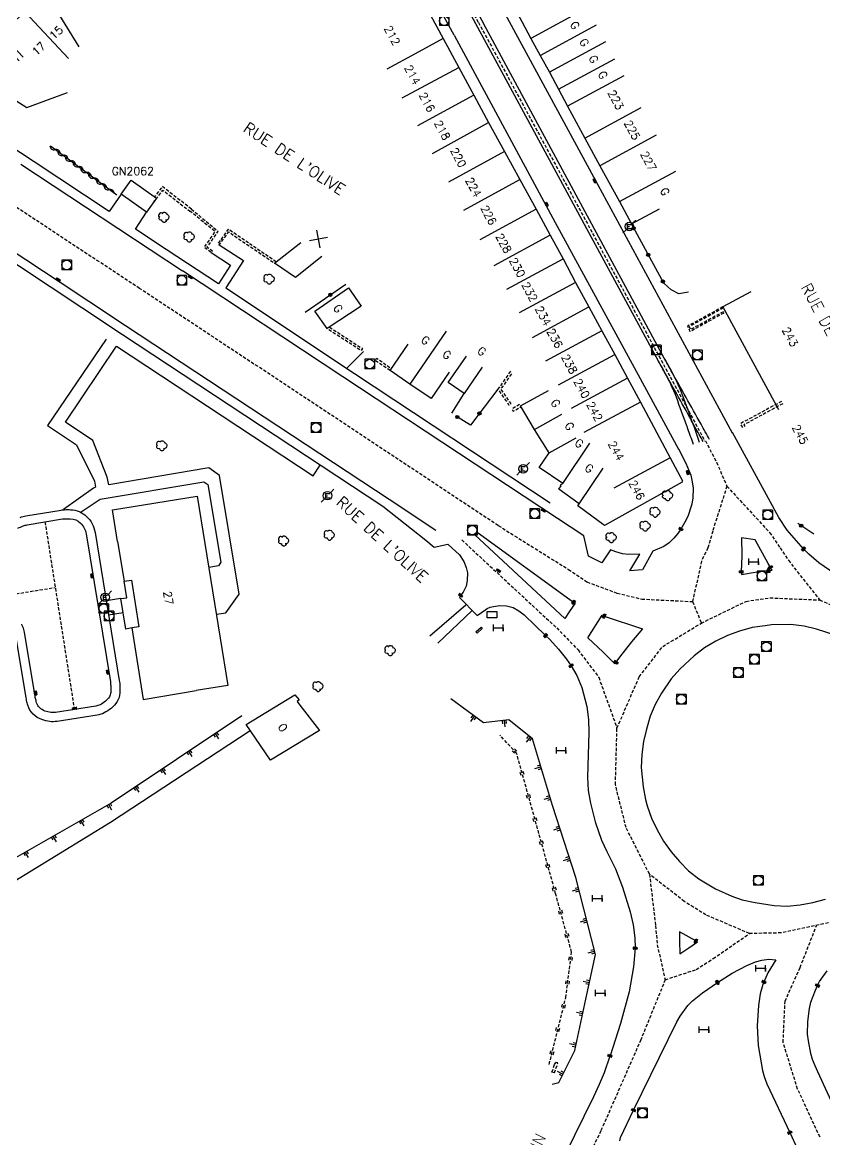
# Model space of a CAD drawing. Header units: millimetres. Extents: x 137000 to 138000, y 128000 to 129000.
# Drawn here: x 137322.1 to 137447.4, y 128611.2 to 128785.8 of the extents above; entities that cross this region are included whole.
import ezdxf
from ezdxf.enums import TextEntityAlignment as Align

# ---------------------------------------------------------------- set-up
doc = ezdxf.new("R2010")
doc.units = ezdxf.units.MM
doc.linetypes.add('DASHED', pattern=[0.75, 0.5, -0.25])
doc.layers.get('0').update_dxf_attribs({"linetype": 'CONTINUOUS'})
for name, color, linetype in [('w0001', 6, 'DASHED'), ('w0008', 7, 'CONTINUOUS'), ('w0100', 7, 'CONTINUOUS'), ('W0112', 1, 'DASHED'), ('w0211', 2, 'CONTINUOUS'), ('w0220', 5, 'DASHED'), ('w0300', 7, 'CONTINUOUS'), ('w0310', 3, 'CONTINUOUS'), ('w0322', 7, 'CONTINUOUS'), ('w0400', 7, 'CONTINUOUS'), ('w0420', 7, 'CONTINUOUS'), ('W0471', 7, 'CONTINUOUS'), ('W0700', 7, 'CONTINUOUS'), ('W0984', 7, 'CONTINUOUS'), ('w0989', 7, 'CONTINUOUS'), ('w0991', 7, 'CONTINUOUS'), ('W1102', 7, 'CONTINUOUS'), ('W1471', 7, 'CONTINUOUS'), ('W1474', 7, 'CONTINUOUS')]:
    doc.layers.add(name, color=color, linetype=linetype)
doc.styles.get("Standard").update_dxf_attribs({"font": 'romans.shx', "width": 0.85})

# ---------------------------------------------------------------- blocks, each defined once
blk = doc.blocks.new('t322o')
at = {"color": 0, "linetype": 'Continuous'}
for radius in [0.25, 0.15]:
    blk.add_circle((0, 0), radius, dxfattribs=at)
blk = doc.blocks.new('t991o')
at = {"color": 0, "linetype": 'Continuous'}
for p, q in [((-1, 1), (1, -1)), ((-1, -1), (1, 1))]:
    blk.add_line(p, q, dxfattribs=at)
blk = doc.blocks.new('T400')
for p, q in [((-0.15, 0.3), (0.15, 0.3)), ((-0.15, -0.25), (-0.15, 0.3)), ((-0.15, 0.15), (0.15, 0.15)), ((-0.15, 0), (0.15, 0)), ((0.15, 0.3), (0.15, -0.25)), ((-0.15, -0.15), (0.15, -0.15)), ((-0.15, -0.25), (-0.15, -0.3)), ((-0.15, -0.3), (0.15, -0.3)), ((0.15, -0.3), (0.15, -0.25))]:
    blk.add_line(p, q)
blk = doc.blocks.new('T420')
for p, q in [((0.75, 0.75), (-0.75, 0.75)), ((-0.75, 0.75), (-0.75, -0.75)), ((0.75, 0.75), (0.75, -0.75)), ((0.75, -0.75), (-0.75, -0.75))]:
    blk.add_line(p, q)
blk.add_ellipse((0, 0), major_axis=(-0.53, 0.53), ratio=1, start_param=3.926991, end_param=10.210176)
blk = doc.blocks.new('T471')
for p, q in [((-0.333334, 0.333334), (-0.333334, -0.333334)), ((-0.333334, 0.333334), (0.333334, 0.333334)), ((-0.333334, 0), (0, 0)), ((0.500001, 0.500001), (1.000002, 1.000002)), ((-0.500001, -0.500001), (-1.000002, -1.000002)), ((-0.333334, -0.333334), (0.333334, -0.333334))]:
    blk.add_line(p, q)
blk.add_ellipse((0, 0), major_axis=(0.471405, 0.471405), ratio=1, start_param=5.4977871438, end_param=11.780972451)
blk = doc.blocks.new('t211o')
at = {"color": 0, "linetype": 'Continuous'}
for p, q in [((-0.29, 0.5), (-0.29, 0)), ((0, 1), (0, 0)), ((0.29, 0.5), (0.29, 0))]:
    blk.add_line(p, q, dxfattribs=at)
blk = doc.blocks.new('t310o')
at = {"color": 0, "linetype": 'Continuous'}
for centre, start, end in [((-0.5, 0.38), 216.8699, 323.1304), ((0.5, -0.37), 36.8699, 143.1303)]:
    blk.add_arc(centre, 0.625, start, end, dxfattribs=at)
blk = doc.blocks.new('T300')
for p, q in [((-0.8, 0.51), (-0.86, 0.34)), ((-0.86, 0.34), (-0.86, 0.17)), ((-0.86, 0.17), (-0.74, 0.06)), ((-0.69, 0.63), (-0.8, 0.51)), ((-0.8, -0.06), (-0.74, 0.06)), ((-0.74, 0.06), (-0.69, 0.11)), ((-0.57, 0.69), (-0.69, 0.63)), ((-0.46, 0.69), (-0.57, 0.69)), ((-0.29, 0.63), (-0.46, 0.69)), ((-0.29, 0.63), (-0.17, 0.74)), ((-0.23, 0.57), (-0.29, 0.63)), ((-0.17, 0.74), (-0.06, 0.8)), ((-0.06, 0.8), (0.06, 0.8)), ((0.06, 0.8), (0.23, 0.74)), ((0.23, 0.74), (0.34, 0.63)), ((0.34, 0.63), (0.4, 0.51)), ((0.46, 0.46), (0.34, 0.46)), ((0.4, 0.51), (0.4, 0.46)), ((0.57, 0.4), (0.46, 0.46)), ((0.57, 0.4), (0.69, 0.29)), ((0.69, 0.29), (0.74, 0.17)), ((0.74, 0.06), (0.69, -0.17)), ((0.74, 0.17), (0.74, 0.06)), ((-0.8, -0.17), (-0.8, -0.06)), ((-0.8, -0.23), (-0.8, -0.17)), ((-0.74, -0.34), (-0.8, -0.23)), ((-0.69, -0.4), (-0.74, -0.34)), ((-0.51, -0.46), (-0.69, -0.4)), ((-0.4, -0.46), (-0.51, -0.46)), ((-0.4, -0.46), (-0.34, -0.46)), ((-0.34, -0.46), (-0.34, -0.4)), ((-0.34, -0.51), (-0.34, -0.46)), ((-0.29, -0.63), (-0.34, -0.51)), ((-0.17, -0.74), (-0.29, -0.63)), ((-0.06, -0.8), (-0.17, -0.74)), ((0.06, -0.8), (-0.06, -0.8)), ((0.17, -0.74), (0.06, -0.8)), ((0.23, -0.69), (0.17, -0.74)), ((0.29, -0.46), (0.23, -0.46)), ((0.29, -0.63), (0.23, -0.69)), ((0.46, -0.4), (0.29, -0.46)), ((0.34, -0.51), (0.29, -0.63)), ((0.34, -0.51), (0.34, -0.46)), ((0.57, -0.34), (0.46, -0.4)), ((0.63, -0.29), (0.57, -0.34)), ((0.69, -0.17), (0.63, -0.29))]:
    blk.add_line(p, q)
blk = doc.blocks.new('t220o')
at = {"color": 0, "linetype": 'Continuous'}
for p, q in [((-0.25, 0.25), (0.25, 0.25)), ((-0.25, -0.25), (0.25, -0.25))]:
    blk.add_line(p, q, dxfattribs=at)
blk = doc.blocks.new('T1474')
at = {"color": 0, "linetype": 'Continuous', "flags": 128}
for points in [[(-0.75, -0.5), (-0.75, 0.5)], [(-0.75, 0), (0.75, 0)], [(0.75, 0), (0.75, -0.5), (0.75, 0.5)]]:
    blk.add_lwpolyline(points, dxfattribs=at)
blk = doc.blocks.new('T1471')
at = {"color": 0, "linetype": 'Continuous', "flags": 128}
blk.add_lwpolyline([(-0.75, -0.5), (-0.75, 0.5), (0.75, 0.5), (0.75, -0.5), (-0.75, -0.5)], dxfattribs=at)

msp = doc.modelspace()

# ---------------------------------------------------------------- linework, layer by layer
at = {"layer": 'w0001', "flags": 128}
for points in [[(137340.38, 128744.2), (137309.73, 128764.41), (137276.85, 128786.51), (137261.05, 128796.62), (137187.73, 128845.12), (137126.44, 128885.61), (137050.41, 128935.93), (137000, 128969.27)], [(137393.31, 128785.76), (137346.04, 128873.08)], [(137393.31, 128785.76), (137403.64, 128766.67), (137428.67, 128720.36)], [(137396.42, 128707.14), (137351.89, 128736.61), (137340.38, 128744.2)], [(137325.63, 128707.72), (137330.21, 128678.41)], [(137295.92, 128692.45), (137327.23, 128697.48)]]:
    msp.add_lwpolyline(points, dxfattribs=at)
at = {"layer": 'w0001'}
for points in [[(137428.76, 128720.39), (137430.49, 128717.03), (137432.11, 128713.3), (137429.89, 128706.29), (137429.13, 128703.66), (137428.13, 128701.61), (137426.76, 128695.27)], [(137432.11, 128713.3), (137438.8, 128706.04), (137440.42, 128703.66), (137441.71, 128701.73), (137446.6, 128695.52)], [(137396.42, 128707.14), (137407.38, 128700.3), (137410.26, 128698.35), (137414.96, 128696.6), (137418.81, 128695.67), (137426.76, 128695.27), (137428.12, 128691.91)], [(137390.72, 128704.9), (137405.53, 128691.16), (137408.87, 128687.73), (137412.09, 128683.46), (137414.95, 128675.51)], [(137428.12, 128691.91), (137435.1, 128695.31), (137438.85, 128695.86), (137446.6, 128695.52), (137454.11, 128692.19), (137459.62, 128687.94), (137464.16, 128681.46), (137466.31, 128674.91), (137467.32, 128666.46), (137464.65, 128658.95), (137462.54, 128655.15), (137457.48, 128648.65), (137451.64, 128645.86), (137440.6, 128643.51), (137435.65, 128643.41), (137428.84, 128646.32), (137425.46, 128648.42), (137420.02, 128652.69), (137416.37, 128659.96), (137414.7, 128666.68), (137414.95, 128675.51), (137418.43, 128683.54), (137422.09, 128688.26), (137428.12, 128691.91)], [(137420.02, 128652.69), (137420.97, 128644.63), (137421.23, 128641.66), (137422.47, 128636.19), (137418.67, 128626.82), (137412.43, 128612.59), (137407.09, 128601.61), (137403.86, 128595.35)], [(137446.65, 128611.61), (137443.15, 128619.12), (137440.89, 128626.41), (137441.19, 128632.85), (137443.54, 128638.12), (137446.12, 128644.68)], [(137422.47, 128636.19), (137427.33, 128637.78), (137429.97, 128639.51), (137435.65, 128643.41)]]:
    msp.add_lwpolyline(points, dxfattribs=at)
at = {"layer": 'w0008'}
for p, q in [((137385.71, 128689.92), (137391.37, 128694.78)), ((137392.35, 128693.87), (137386.97, 128688.77))]:
    msp.add_line(p, q, dxfattribs=at)
at = {"layer": 'w0008', "flags": 128}
for points in [[(137389.5, 128783.78), (137384.8, 128792.4)], [(137397.12, 128787.74), (137411.29, 128761.65), (137432.95, 128721.66)], [(137389.5, 128783.78), (137405.31, 128754.49), (137418.25, 128730.69), (137424.53, 128719.11)], [(137337.54, 128758.91), (137335.63, 128756.22), (137323.94, 128763.95), (137313.08, 128771.11), (137312.49, 128771.54), (137311.94, 128772.01), (137311.21, 128772.75), (137310.53, 128773.53), (137310.08, 128774.15), (137309.69, 128774.81), (137309.34, 128775.55), (137309.06, 128776.32), (137308.94, 128776.79), (137308.84, 128777.27), (137308.75, 128777.94), (137308.69, 128778.62), (137308.68, 128778.94), (137308.71, 128779.26), (137308.81, 128779.78), (137308.94, 128780.29), (137317.72, 128774.68)], [(137224.83, 128744.61), (137225.49, 128744.92), (137233.5, 128748.53), (137268.65, 128764.38), (137282.97, 128770.78), (137283.4, 128770.95), (137283.84, 128771.1), (137284.48, 128771.26), (137285.13, 128771.39), (137285.55, 128771.45), (137285.99, 128771.48), (137286.46, 128771.47), (137286.93, 128771.43), (137287.46, 128771.34), (137287.98, 128771.21), (137288.36, 128771.09), (137288.73, 128770.93), (137289.8, 128770.36), (137290.57, 128769.88), (137327.99, 128745.17), (137336.97, 128739.24)], [(137321.88, 128763.59), (137347.13, 128746.96)], [(137306.27, 128756.08), (137307.08, 128757.3), (137336.16, 128738.03)], [(137344.56, 128750.28), (137339.74, 128753.44), (137341.49, 128756.09)], [(137351.6, 128749.82), (137354.6, 128747.81), (137352.7, 128744.93), (137344.56, 128750.28)], [(137352.85, 128751), (137356.65, 128748.58), (137353.85, 128744.27), (137373.98, 128730.88), (137404.52, 128710.68)], [(137403.77, 128709.49), (137403.08, 128709.95), (137372.15, 128730.41), (137347.13, 128746.96)], [(137336.09, 128739.83), (137379.36, 128711.27), (137379.36, 128711.27), (137386.65, 128706.43)], [(137335.29, 128738.62), (137378.4, 128710.17), (137385.11, 128704.85)], [(137335.16, 128736.29), (137326.02, 128722.79), (137330.54, 128719.78), (137333.35, 128714.06), (137333.53, 128713.17), (137333.21, 128712.99), (137328.53, 128709.66)], [(137352.39, 128693.31), (137353.89, 128693.52), (137355.95, 128696.43), (137352.87, 128714.98), (137351.21, 128716.15), (137335.58, 128713.5), (137335.35, 128714.71), (137333.1, 128720.45), (137328.81, 128723.3), (137336.79, 128735.17), (137367.52, 128714.91), (137368.59, 128716.57)], [(137375.35, 128734.33), (137372.76, 128731.73)], [(137331.13, 128709.21), (137334.26, 128711.28), (137350.43, 128713.99), (137351.08, 128713.58), (137353.1, 128701.44), (137352.7, 128700.87), (137351.2, 128700.61)], [(137339.17, 128691.15), (137338.26, 128690.99), (137337.48, 128695.75), (137338.42, 128695.88), (137338, 128698.45)], [(137337.48, 128695.75), (137335.21, 128695.37)], [(137337.85, 128693.53), (137335.57, 128693.15)]]:
    msp.add_lwpolyline(points, dxfattribs=at)
at = {"layer": 'w0008'}
for points in [[(137448.95, 128699.63), (137446.45, 128701.35), (137444.91, 128702.68), (137444.06, 128703.49), (137441.53, 128706.42), (137440.21, 128708.43), (137438.92, 128710.78), (137432.97, 128721.67)], [(137424.55, 128719.12), (137425.69, 128716.88), (137426.46, 128715.01), (137426.7, 128713.99), (137426.86, 128712.99), (137426.8, 128711.49), (137426.64, 128710.48), (137426.01, 128708.55), (137425.55, 128707.68), (137424.92, 128706.6), (137424.44, 128705.91), (137423.81, 128705.16), (137423.09, 128704.44), (137422.24, 128703.86), (137420.55, 128703.13), (137418.95, 128700.24), (137416.94, 128700.09), (137418.53, 128702.69), (137416.81, 128702.64), (137415.81, 128702.75), (137414.78, 128703.06), (137413.91, 128703.34), (137412.59, 128701.33), (137410.52, 128702.38), (137409.77, 128705.54), (137403.55, 128709.65)], [(137385.11, 128704.85), (137386.38, 128703.78), (137388.55, 128704.22), (137390.35, 128702.57), (137391.02, 128701.52), (137391.42, 128700.61), (137391.62, 128699.76), (137391.55, 128698.56), (137391.38, 128697.7), (137390.94, 128696.77), (137390.52, 128696.24), (137390.38, 128695.91), (137393.14, 128693.1), (137394.45, 128694.02), (137394.7, 128694.18), (137395.15, 128694.38), (137395.66, 128694.52), (137396.63, 128694.66), (137397.7, 128694.63), (137398.72, 128694.35), (137399.6, 128693.84), (137400.43, 128693.18), (137403.8, 128689.96), (137404.44, 128689.37), (137405.84, 128687.86), (137407.05, 128686.26), (137407.77, 128685.24), (137408.68, 128683.71), (137409.46, 128681.84), (137410.22, 128678.88), (137410.49, 128676.87), (137410.54, 128674.83), (137410.35, 128667.83), (137410.47, 128665.77), (137410.8, 128663.8), (137411.53, 128660.87), (137412.52, 128658.02), (137413.38, 128656.24), (137414.72, 128653.5), (137415.81, 128650.66), (137417.01, 128646.78), (137417.46, 128644.79), (137417.73, 128642.74), (137417.77, 128641.12), (137417.52, 128638.2), (137416.83, 128634.32), (137415.48, 128629.37), (137413.86, 128624.32)], [(137392.76, 128705.72), (137393.11, 128706.12), (137408.18, 128695.19), (137408.4, 128695.05), (137407.48, 128693.69), (137406.8, 128692.64), (137392.76, 128705.72)], [(137436.55, 128704.92), (137434.41, 128705.21), (137434.45, 128702.49), (137434.36, 128699.93), (137434.37, 128699.51), (137436.52, 128699.85), (137437.88, 128700.01), (137438.62, 128700.1), (137439.16, 128700.16), (137438.91, 128700.62), (137438.57, 128701.21), (137436.55, 128704.92)], [(137410.42, 128689.6), (137412.64, 128693.15), (137412.94, 128693.02), (137418.95, 128691), (137417.19, 128688.99), (137415.36, 128686.59), (137414.79, 128685.82), (137414.59, 128685.57), (137412.78, 128687.35), (137410.42, 128689.6)], [(137449.02, 128690.04), (137446.12, 128690.99), (137444.17, 128691.43), (137442.11, 128691.67), (137439.07, 128691.63), (137438.08, 128691.5), (137436.07, 128691.22), (137434.08, 128690.66), (137432.19, 128689.99), (137430.36, 128689.07), (137428.61, 128688.04), (137427, 128686.79), (137424.74, 128684.74), (137423.42, 128683.21), (137421.91, 128680.99), (137420.92, 128679.21), (137420.11, 128677.35), (137419.55, 128675.36), (137419.08, 128673.4), (137418.82, 128671.4), (137418.72, 128669.38), (137419.01, 128666.35), (137419.42, 128664.35), (137419.65, 128663.36), (137420.35, 128661.46), (137421.21, 128659.6), (137422.21, 128657.83), (137423.4, 128656.18), (137424.7, 128654.65), (137426.13, 128653.23), (137427.73, 128651.97), (137430.32, 128650.39), (137432.88, 128649.27), (137434.47, 128648.7), (137436.5, 128648.24), (137439.49, 128647.79), (137441.53, 128647.7), (137443.56, 128647.88), (137445.55, 128648.27), (137447.52, 128648.8)], [(137427.52, 128642.13), (137427.26, 128642.25), (137424.7, 128643.69), (137424.7, 128642.22), (137424.75, 128640.27), (137426.16, 128641.18), (137427.52, 128642.13)], [(137415.39, 128611.03), (137415.49, 128611.56), (137417.54, 128615.84), (137424.31, 128629.6), (137424.79, 128630.52), (137426.01, 128632.15), (137426.74, 128632.89), (137428.29, 128634.16), (137430.63, 128635.79), (137432.91, 128637.22), (137435.2, 128638.4), (137436.58, 128638.99), (137437.58, 128639.28), (137438.64, 128639.4), (137439.75, 128639.32), (137438.52, 128637.3), (137437.88, 128635.84), (137437.74, 128635.47), (137437.33, 128633.97), (137437.07, 128632.18), (137436.82, 128628.99), (137436.97, 128625.9), (137437.67, 128622.02), (137437.94, 128621.07), (137438.37, 128619.94), (137441.93, 128612.33), (137443.14, 128609.73)], [(137449.33, 128615.24), (137446.29, 128621.8), (137445.87, 128622.75), (137445.49, 128623.74), (137445.22, 128624.7), (137444.83, 128626.67), (137444.72, 128627.7), (137444.76, 128629.69), (137445.02, 128631.68), (137445.24, 128632.7), (137445.93, 128634.58), (137446.28, 128635.3), (137446.58, 128635.93), (137447.77, 128637.58)], [(137400.92, 128596.74), (137411.35, 128617.97), (137412.23, 128619.86), (137412.98, 128621.73), (137413.86, 128624.32)]]:
    msp.add_lwpolyline(points, dxfattribs=at)
at = {"layer": 'w0008', "flags": 128}
for points in [[(137321.77, 128708.43, -0.04353), (137322.64, 128708.66), (137328.16, 128709.58, -0.03654), (137328.69, 128709.63, -0.013824), (137329.62, 128709.63, -0.183507), (137332.14, 128708.57, -0.163351), (137333.45, 128706.08), (137337.24, 128682.95, -0.031385), (137337.33, 128682.02, -0.026449), (137337.32, 128680.98, -0.11665), (137336.91, 128679.67, -0.09078), (137335.97, 128678.59, -0.053377), (137334.86, 128677.88, -0.076887), (137333.77, 128677.53), (137327.51, 128676.55, -0.071126), (137326.38, 128676.54, -0.053267), (137325.16, 128676.83, -0.111002), (137323.78, 128677.7, -0.126498), (137322.96, 128679.07, -0.009192), (137322.77, 128679.81, -0.021166), (137322.68, 128680.22), (137321.04, 128690.27, 0.046099)], [(137321.4, 128706.73, -0.030776), (137322.24, 128707.09, -0.04353), (137322.87, 128707.26), (137328.39, 128708.18, -0.03654), (137328.72, 128708.21, -0.013824), (137329.57, 128708.21, -0.183507), (137331.16, 128707.54, -0.163351), (137332.05, 128705.85), (137335.84, 128682.72, -0.031385), (137335.91, 128681.97, -0.026449), (137335.9, 128681.08, -0.11665), (137335.69, 128680.39, -0.09078), (137335.08, 128679.7, -0.053377), (137334.23, 128679.15, -0.076887), (137333.55, 128678.93), (137327.29, 128677.96, -0.071126), (137326.57, 128677.95, -0.053267), (137325.63, 128678.17, -0.111002), (137324.78, 128678.71, -0.126498), (137324.33, 128679.47, -0.009192), (137324.14, 128680.15, -0.021166), (137324.08, 128680.45), (137322.44, 128690.5, 0.046099), (137322.33, 128690.92, 0.022935), (137322, 128691.73, 0.1086)]]:
    msp.add_lwpolyline(points, format="xyb", dxfattribs=at)
at = {"layer": 'w0100', "flags": 128}
for points in [[(137342.68, 128796.31), (137340.03, 128800.55), (137335.7, 128797.84), (137330.63, 128794.7), (137325.01, 128791.33), (137325.73, 128790.45), (137322.47, 128787.41), (137318.8, 128783.98), (137322.21, 128780.33)], [(137379.13, 128788.79), (137383.53, 128791.17), (137387.83, 128783.23), (137383.44, 128780.84)], [(137398.64, 128788.57), (137400.08, 128785.88), (137401.51, 128783.25), (137402.96, 128780.6), (137404.39, 128777.96), (137405.81, 128775.33), (137407.23, 128772.68), (137409.95, 128767.68), (137412.29, 128763.36), (137415.33, 128757.75), (137417.19, 128754.27), (137421.6, 128756.62)], [(137321.6, 128779.76), (137316.09, 128785.62), (137313.68, 128784.06), (137309.51, 128781.45), (137309.16, 128780.93), (137317.66, 128775.49), (137317.76, 128775.65), (137318.8, 128774.99), (137322.82, 128772.45), (137329.14, 128774.79)], [(137387.83, 128783.23), (137390.23, 128778.73), (137392.57, 128774.39), (137394.91, 128770.11), (137397.39, 128765.6), (137399.79, 128761.22), (137402.31, 128756.57), (137404.5, 128752.53), (137406.54, 128748.8), (137408.49, 128745.12), (137410.54, 128741.32), (137412.58, 128737.58), (137414.6, 128733.86), (137416.59, 128730.17), (137418.6, 128726.45), (137423.27, 128717.71), (137425.2, 128714.13), (137425.08, 128714.07), (137425.15, 128713.94), (137413, 128707.18), (137408.81, 128710.23), (137409.03, 128710.54), (137405.88, 128712.83), (137406.25, 128713.35), (137406.15, 128713.53), (137406.5, 128713.73), (137402.79, 128716.2), (137404.36, 128718.52), (137402.09, 128722.18), (137399.87, 128725.85), (137404.27, 128728.23)], [(137368.86, 128749.16), (137364.73, 128745.92), (137364.73, 128745.92), (137361.46, 128748.15), (137365.58, 128751.39)], [(137435.87, 128743.68), (137431.48, 128741.3), (137440.16, 128725.26)], [(137388.74, 128731.12), (137385.92, 128726.99), (137382.62, 128729.24), (137379.53, 128731.36), (137382.35, 128735.49)], [(137393.92, 128731.87), (137391.07, 128727.76), (137388.6, 128729.48), (137391.45, 128733.59)], [(137336.98, 128704.67), (137336.18, 128709.61), (137349.39, 128711.75), (137354.19, 128682.16), (137349.26, 128681.36)], [(137336.98, 128704.67), (137338, 128698.45), (137339.12, 128698.63), (137340.3, 128691.34), (137339.17, 128691.15), (137340.97, 128680), (137349.26, 128681.36)]]:
    msp.add_lwpolyline(points, dxfattribs=at)
for points in [[(137341.49, 128756.09), (137337.54, 128758.91), (137339.1, 128761.09), (137343.05, 128758.28)], [(137375, 128741.42), (137369.68, 128737.91), (137367.79, 128740.65), (137373.03, 128744.28)], [(137365.33, 128679.91), (137365.01, 128679.66), (137365.44, 128679.1), (137368.5, 128675.14), (137360.87, 128670.49), (137357.04, 128676.06), (137364.67, 128680.71)]]:
    msp.add_lwpolyline(points, close=True, dxfattribs=at)
at = {"layer": 'w0100'}
msp.add_lwpolyline([(137392.92, 128690.55), (137393.72, 128691.28), (137393.72, 128691.28), (137393.72, 128691.28), (137393.72, 128691.28), (137393.72, 128691.28), (137393.72, 128691.28), (137393.72, 128691.28), (137393.72, 128691.28), (137393.72, 128691.28), (137393.72, 128691.28), (137393.72, 128691.28), (137393.72, 128691.28), (137393.72, 128691.28), (137393.72, 128691.28), (137393.72, 128691.28), (137393.72, 128691.28), (137393.72, 128691.28), (137393.72, 128691.28), (137393.72, 128691.28), (137393.72, 128691.28), (137393.72, 128691.28), (137393.72, 128691.28), (137393.72, 128691.28), (137393.72, 128691.28), (137393.72, 128691.28), (137393.72, 128691.28), (137393.72, 128691.28), (137393.72, 128691.28), (137393.72, 128691.28), (137393.72, 128691.28), (137393.72, 128691.28), (137393.72, 128691.28), (137393.72, 128691.28), (137393.72, 128691.28), (137393.72, 128691.28), (137393.72, 128691.28), (137393.72, 128691.28), (137393.72, 128691.28), (137393.72, 128691.28), (137393.72, 128691.28), (137393.72, 128691.28), (137393.72, 128691.28), (137393.72, 128691.28), (137393.72, 128691.28), (137393.72, 128691.28), (137393.72, 128691.28), (137393.72, 128691.28), (137393.72, 128691.28), (137393.72, 128691.28), (137393.72, 128691.28), (137393.72, 128691.28), (137393.72, 128691.28), (137393.72, 128691.28), (137393.72, 128691.28), (137393.72, 128691.28), (137393.72, 128691.28), (137393.72, 128691.28), (137393.72, 128691.28), (137393.72, 128691.28), (137393.72, 128691.28), (137393.72, 128691.28), (137393.72, 128691.28), (137393.72, 128691.28), (137393.72, 128691.28), (137393.72, 128691.28), (137393.72, 128691.28), (137393.72, 128691.28), (137393.72, 128691.28), (137393.72, 128691.28), (137393.72, 128691.28), (137393.72, 128691.28), (137393.72, 128691.28), (137393.72, 128691.28), (137393.72, 128691.28), (137393.72, 128691.28), (137393.72, 128691.28), (137393.72, 128691.28), (137393.72, 128691.28), (137393.72, 128691.28), (137393.72, 128691.28), (137393.72, 128691.28), (137393.72, 128691.28), (137393.72, 128691.28), (137393.72, 128691.28), (137393.72, 128691.28), (137393.72, 128691.28), (137393.72, 128691.28), (137393.72, 128691.28), (137393.72, 128691.28), (137393.72, 128691.28), (137393.72, 128691.28), (137393.72, 128691.28), (137393.72, 128691.28), (137393.72, 128691.28), (137393.72, 128691.28), (137393.72, 128691.28), (137393.72, 128691.28), (137393.72, 128691.28), (137393.72, 128691.28), (137393.92, 128691.07), (137393.11, 128690.34), (137392.92, 128690.55), (137392.92, 128690.55), (137392.92, 128690.55), (137392.92, 128690.55), (137392.92, 128690.55), (137392.92, 128690.55), (137392.92, 128690.55), (137392.92, 128690.55), (137392.92, 128690.55), (137392.92, 128690.55), (137392.92, 128690.55), (137392.92, 128690.55), (137392.92, 128690.55), (137392.92, 128690.55), (137392.92, 128690.55), (137392.92, 128690.55), (137392.92, 128690.55), (137392.92, 128690.55), (137392.92, 128690.55), (137392.92, 128690.55), (137392.92, 128690.55), (137392.92, 128690.55), (137392.92, 128690.55), (137392.92, 128690.55), (137392.92, 128690.55), (137392.92, 128690.55), (137392.92, 128690.55), (137392.92, 128690.55), (137392.92, 128690.55), (137392.92, 128690.55), (137392.92, 128690.55), (137392.92, 128690.55), (137392.92, 128690.55), (137392.92, 128690.55), (137392.92, 128690.55), (137392.92, 128690.55), (137392.92, 128690.55), (137392.92, 128690.55), (137392.92, 128690.55), (137392.92, 128690.55), (137392.92, 128690.55), (137392.92, 128690.55), (137392.92, 128690.55), (137392.92, 128690.55), (137392.92, 128690.55), (137392.92, 128690.55), (137392.92, 128690.55), (137392.92, 128690.55), (137392.92, 128690.55), (137392.92, 128690.55), (137392.92, 128690.55), (137392.92, 128690.55), (137392.92, 128690.55), (137392.92, 128690.55), (137392.92, 128690.55), (137392.92, 128690.55), (137392.92, 128690.55), (137392.92, 128690.55), (137392.92, 128690.55), (137392.92, 128690.55), (137392.92, 128690.55), (137392.92, 128690.55), (137392.92, 128690.55), (137392.92, 128690.55), (137392.92, 128690.55), (137392.92, 128690.55), (137392.92, 128690.55), (137392.92, 128690.55), (137392.92, 128690.55), (137392.92, 128690.55), (137392.92, 128690.55), (137392.92, 128690.55), (137392.92, 128690.55), (137392.92, 128690.55), (137392.92, 128690.55), (137392.92, 128690.55), (137392.92, 128690.55), (137392.92, 128690.55), (137392.92, 128690.55), (137392.92, 128690.55), (137392.92, 128690.55), (137392.92, 128690.55), (137392.92, 128690.55), (137392.92, 128690.55), (137392.92, 128690.55), (137392.92, 128690.55), (137392.92, 128690.55), (137392.92, 128690.55), (137392.92, 128690.55), (137392.92, 128690.55), (137392.92, 128690.55), (137392.92, 128690.55), (137392.92, 128690.55), (137392.92, 128690.55), (137392.92, 128690.55), (137392.92, 128690.55), (137392.92, 128690.55), (137392.92, 128690.55), (137392.92, 128690.55), (137392.92, 128690.55), (137392.92, 128690.55), (137392.92, 128690.55), (137392.92, 128690.55), (137392.92, 128690.55), (137392.92, 128690.55), (137392.92, 128690.55), (137392.92, 128690.55), (137392.92, 128690.55), (137392.92, 128690.55), (137392.92, 128690.55), (137392.92, 128690.55), (137392.92, 128690.55), (137392.92, 128690.55), (137392.92, 128690.55), (137392.92, 128690.55), (137392.92, 128690.55), (137392.92, 128690.55), (137392.92, 128690.55)], dxfattribs=at)
at = {"layer": 'W0112', "flags": 128}
for points in [[(137342.5, 128757.51), (137344.03, 128759.54), (137348.26, 128756.27)], [(137348.51, 128756.58), (137343.95, 128760.11), (137342.74, 128758.5)], [(137348.51, 128756.58), (137352.64, 128753.13), (137350.92, 128750.67), (137351.78, 128750.07), (137351.78, 128750.07), (137351.6, 128749.82), (137350.49, 128750.6), (137352.22, 128753.07), (137348.26, 128756.27)], [(137361.72, 128748.35), (137354.25, 128753.45), (137352.62, 128751.19), (137352.85, 128751), (137354.32, 128753.02), (137361.46, 128748.15)], [(137431.48, 128741.3), (137425.95, 128738.29), (137426.34, 128737.49), (137431.9, 128740.52)], [(137431.56, 128741.14), (137426.2, 128738.23), (137426.42, 128737.79), (137431.8, 128740.71)], [(137370.04, 128738.15), (137375.2, 128734.82), (137374.98, 128734.49), (137369.68, 128737.91)], [(137379.53, 128731.36), (137377.19, 128732.95), (137377.41, 128733.28), (137379.75, 128731.69)], [(137398.31, 128731.26), (137396.35, 128728.45), (137398.08, 128725.98), (137398.41, 128726.21), (137396.84, 128728.45), (137398.64, 128731.03)], [(137399.74, 128726.06), (137398.54, 128725.34), (137398.75, 128725), (137399.95, 128725.72)], [(137440.65, 128726.55), (137434.2, 128723.05), (137434.66, 128722.28)], [(137440.84, 128726.19), (137434.76, 128722.89), (137435, 128722.48)]]:
    msp.add_lwpolyline(points, dxfattribs=at)
at = {"layer": 'W0112'}
for points in [[(137405.17, 128621.63), (137404.79, 128621.76), (137405.21, 128622.94), (137405.42, 128623.28), (137405.42, 128623.28), (137405.42, 128623.28), (137405.42, 128623.28), (137405.42, 128623.28), (137405.42, 128623.28), (137405.42, 128623.28), (137405.42, 128623.28), (137405.42, 128623.28), (137405.42, 128623.28), (137405.42, 128623.28), (137405.42, 128623.28), (137405.42, 128623.28), (137405.42, 128623.28), (137405.42, 128623.28), (137405.42, 128623.28), (137405.42, 128623.28), (137405.42, 128623.28), (137405.42, 128623.28), (137405.42, 128623.28), (137405.42, 128623.28), (137405.42, 128623.28), (137405.42, 128623.28), (137405.42, 128623.28), (137405.42, 128623.28), (137405.42, 128623.28), (137405.42, 128623.28), (137405.42, 128623.28), (137405.42, 128623.28), (137405.42, 128623.28), (137405.42, 128623.28), (137405.42, 128623.28), (137405.42, 128623.28), (137405.42, 128623.28), (137405.42, 128623.28), (137405.42, 128623.28), (137405.42, 128623.28), (137405.42, 128623.28), (137405.42, 128623.28), (137405.42, 128623.28), (137405.42, 128623.28), (137405.42, 128623.28), (137405.42, 128623.28), (137405.42, 128623.28), (137405.42, 128623.28), (137405.42, 128623.28), (137405.42, 128623.28), (137405.42, 128623.28), (137405.42, 128623.28), (137405.42, 128623.28), (137405.42, 128623.28), (137405.42, 128623.28), (137405.42, 128623.28), (137405.42, 128623.28), (137405.42, 128623.28), (137405.42, 128623.28), (137405.42, 128623.28), (137405.42, 128623.28), (137405.42, 128623.28), (137405.42, 128623.28), (137405.42, 128623.28), (137405.42, 128623.28), (137405.42, 128623.28), (137405.42, 128623.28), (137405.42, 128623.28), (137405.42, 128623.28), (137405.42, 128623.28), (137405.42, 128623.28), (137405.42, 128623.28), (137405.42, 128623.28), (137405.42, 128623.28), (137405.42, 128623.28), (137405.42, 128623.28), (137405.42, 128623.28), (137405.42, 128623.28), (137405.42, 128623.28), (137405.42, 128623.28), (137405.42, 128623.28), (137405.42, 128623.28), (137405.42, 128623.28), (137405.42, 128623.28), (137405.42, 128623.28), (137405.42, 128623.28), (137405.42, 128623.28), (137405.42, 128623.28), (137405.42, 128623.28), (137405.42, 128623.28), (137405.42, 128623.28), (137405.42, 128623.28), (137405.42, 128623.28), (137405.42, 128623.28), (137405.42, 128623.28), (137405.42, 128623.28), (137405.42, 128623.28), (137405.42, 128623.28), (137405.42, 128623.28), (137405.42, 128623.28), (137405.42, 128623.28), (137405.42, 128623.28), (137405.42, 128623.28), (137405.42, 128623.28), (137405.42, 128623.28), (137405.42, 128623.28), (137405.42, 128623.28), (137405.42, 128623.28), (137405.42, 128623.28), (137405.42, 128623.28), (137405.42, 128623.28), (137405.42, 128623.28), (137405.42, 128623.28), (137405.42, 128623.28), (137405.42, 128623.28), (137405.42, 128623.28), (137405.42, 128623.28), (137405.42, 128623.28), (137405.42, 128623.28), (137405.42, 128623.28)], [(137405.17, 128621.63), (137405.73, 128623.2), (137405.42, 128623.28), (137405.42, 128623.28), (137405.42, 128623.28), (137405.42, 128623.28), (137405.42, 128623.28), (137405.42, 128623.28), (137405.42, 128623.28), (137405.42, 128623.28), (137405.42, 128623.28), (137405.42, 128623.28), (137405.42, 128623.28), (137405.42, 128623.28), (137405.42, 128623.28), (137405.42, 128623.28), (137405.42, 128623.28), (137405.42, 128623.28), (137405.42, 128623.28), (137405.42, 128623.28), (137405.42, 128623.28), (137405.42, 128623.28), (137405.42, 128623.28), (137405.42, 128623.28), (137405.42, 128623.28), (137405.42, 128623.28), (137405.42, 128623.28), (137405.42, 128623.28), (137405.42, 128623.28), (137405.42, 128623.28), (137405.42, 128623.28), (137405.42, 128623.28), (137405.42, 128623.28), (137405.42, 128623.28), (137405.42, 128623.28), (137405.42, 128623.28), (137405.42, 128623.28), (137405.42, 128623.28), (137405.42, 128623.28), (137405.42, 128623.28), (137405.42, 128623.28), (137405.42, 128623.28), (137405.42, 128623.28), (137405.42, 128623.28), (137405.42, 128623.28), (137405.42, 128623.28), (137405.42, 128623.28), (137405.42, 128623.28), (137405.42, 128623.28), (137405.42, 128623.28), (137405.42, 128623.28), (137405.42, 128623.28), (137405.42, 128623.28), (137405.42, 128623.28), (137405.42, 128623.28), (137405.42, 128623.28), (137405.42, 128623.28), (137405.42, 128623.28), (137405.42, 128623.28), (137405.42, 128623.28), (137405.42, 128623.28), (137405.42, 128623.28), (137405.42, 128623.28), (137405.42, 128623.28), (137405.42, 128623.28), (137405.42, 128623.28), (137405.42, 128623.28), (137405.42, 128623.28), (137405.42, 128623.28), (137405.42, 128623.28), (137405.42, 128623.28), (137405.42, 128623.28), (137405.42, 128623.28), (137405.42, 128623.28), (137405.42, 128623.28), (137405.42, 128623.28), (137405.42, 128623.28), (137405.42, 128623.28), (137405.42, 128623.28), (137405.42, 128623.28), (137405.42, 128623.28), (137405.42, 128623.28), (137405.42, 128623.28), (137405.42, 128623.28), (137405.42, 128623.28), (137405.42, 128623.28), (137405.42, 128623.28), (137405.42, 128623.28), (137405.42, 128623.28), (137405.42, 128623.28), (137405.42, 128623.28), (137405.42, 128623.28), (137405.42, 128623.28), (137405.42, 128623.28), (137405.42, 128623.28), (137405.42, 128623.28), (137405.42, 128623.28), (137405.42, 128623.28), (137405.42, 128623.28), (137405.42, 128623.28), (137405.42, 128623.28), (137405.42, 128623.28), (137405.42, 128623.28), (137405.42, 128623.28), (137405.42, 128623.28), (137405.42, 128623.28), (137405.42, 128623.28), (137405.42, 128623.28), (137405.42, 128623.28), (137405.42, 128623.28), (137405.42, 128623.28), (137405.42, 128623.28), (137405.42, 128623.28), (137405.42, 128623.28), (137405.42, 128623.28), (137405.42, 128623.28), (137405.42, 128623.28), (137405.42, 128623.28), (137405.42, 128623.28), (137405.42, 128623.28)]]:
    msp.add_lwpolyline(points, dxfattribs=at)
at = {"layer": 'w0211', "flags": 128}
msp.add_lwpolyline([(137356.39, 128677.44), (137335.99, 128663.8), (137315.89, 128652.34, -0.089883), (137314.48, 128652.5, -0.146068), (137313.74, 128652.99, -0.047998), (137312.85, 128654.31, -0.07733), (137312.51, 128655.24), (137305.89, 128688.85), (137305.29, 128685.22), (137310.81, 128652.44, 0.154107), (137311.35, 128651.39, 0.101177), (137312.82, 128650.4, 0.070612), (137313.74, 128650.17, 0.02934), (137315.99, 128650.06, 0.064859), (137318, 128650.34, 0.054791), (137320.24, 128651.23), (137335.86, 128660.8), (137357.67, 128675.14)], format="xyb", dxfattribs=at)
at = {"layer": 'w0211'}
msp.add_lwpolyline([(137404.84, 128619.9), (137405.85, 128620.15), (137408.34, 128625.14), (137410.06, 128633.17), (137411.57, 128640.12), (137408.5, 128652.15), (137404.9, 128663.42), (137401.78, 128673.81), (137398.04, 128676.78), (137394.11, 128676.32), (137389, 128680.09), (137389, 128680.09), (137389, 128680.09), (137389, 128680.09), (137389, 128680.09), (137389, 128680.09), (137389, 128680.09), (137389, 128680.09), (137389, 128680.09), (137389, 128680.09), (137389, 128680.09), (137389, 128680.09), (137389, 128680.09), (137389, 128680.09), (137389, 128680.09), (137389, 128680.09), (137389, 128680.09), (137389, 128680.09), (137389, 128680.09), (137389, 128680.09), (137389, 128680.09), (137389, 128680.09), (137389, 128680.09), (137389, 128680.09), (137389, 128680.09), (137389, 128680.09), (137389, 128680.09), (137389, 128680.09), (137389, 128680.09), (137389, 128680.09), (137389, 128680.09), (137389, 128680.09), (137389, 128680.09), (137389, 128680.09), (137389, 128680.09), (137389, 128680.09), (137389, 128680.09), (137389, 128680.09), (137389, 128680.09), (137389, 128680.09), (137389, 128680.09), (137389, 128680.09), (137389, 128680.09), (137389, 128680.09), (137389, 128680.09), (137389, 128680.09), (137389, 128680.09), (137389, 128680.09), (137389, 128680.09), (137389, 128680.09), (137389, 128680.09), (137389, 128680.09), (137389, 128680.09), (137389, 128680.09), (137389, 128680.09), (137389, 128680.09), (137389, 128680.09), (137389, 128680.09), (137389, 128680.09), (137389, 128680.09), (137389, 128680.09), (137389, 128680.09), (137389, 128680.09), (137389, 128680.09), (137389, 128680.09), (137389, 128680.09), (137389, 128680.09), (137389, 128680.09), (137389, 128680.09), (137389, 128680.09), (137389, 128680.09), (137389, 128680.09), (137389, 128680.09), (137389, 128680.09), (137389, 128680.09), (137389, 128680.09), (137389, 128680.09), (137389, 128680.09), (137389, 128680.09), (137389, 128680.09), (137389, 128680.09), (137389, 128680.09), (137389, 128680.09), (137389, 128680.09), (137389, 128680.09), (137389, 128680.09), (137389, 128680.09), (137389, 128680.09), (137389, 128680.09), (137389, 128680.09), (137389, 128680.09)], dxfattribs=at)
at = {"layer": 'w0220'}
for points in [[(137396.66, 128674.41), (137396.66, 128674.41), (137396.66, 128674.41), (137396.66, 128674.41), (137396.66, 128674.41), (137396.66, 128674.41), (137396.66, 128674.41), (137396.66, 128674.41), (137396.66, 128674.41), (137396.66, 128674.41), (137396.66, 128674.41), (137396.66, 128674.41), (137396.66, 128674.41), (137396.66, 128674.41), (137396.66, 128674.41), (137396.66, 128674.41), (137396.66, 128674.41), (137396.66, 128674.41), (137396.66, 128674.41), (137396.66, 128674.41)], [(137404.36, 128622.97), (137406.95, 128633.4), (137407.86, 128640.53), (137405.36, 128649.67), (137399.28, 128671.57), (137396.66, 128674.41), (137396.66, 128674.41), (137396.66, 128674.41), (137396.66, 128674.41), (137396.66, 128674.41), (137396.66, 128674.41), (137396.66, 128674.41), (137396.66, 128674.41), (137396.66, 128674.41), (137396.66, 128674.41), (137396.66, 128674.41), (137396.66, 128674.41), (137396.66, 128674.41), (137396.66, 128674.41), (137396.66, 128674.41), (137396.66, 128674.41), (137396.66, 128674.41), (137396.66, 128674.41), (137396.66, 128674.41), (137396.66, 128674.41), (137396.66, 128674.41), (137396.66, 128674.41), (137396.66, 128674.41), (137396.66, 128674.41), (137396.66, 128674.41), (137396.66, 128674.41), (137396.66, 128674.41), (137396.66, 128674.41), (137396.66, 128674.41), (137396.66, 128674.41), (137396.66, 128674.41), (137396.66, 128674.41), (137396.66, 128674.41), (137396.66, 128674.41), (137396.66, 128674.41), (137396.66, 128674.41), (137396.66, 128674.41), (137396.66, 128674.41), (137396.66, 128674.41), (137396.66, 128674.41), (137396.66, 128674.41), (137396.66, 128674.41), (137396.66, 128674.41), (137396.66, 128674.41), (137396.66, 128674.41), (137396.66, 128674.41), (137396.66, 128674.41), (137396.66, 128674.41), (137396.66, 128674.41), (137396.66, 128674.41), (137396.66, 128674.41), (137396.66, 128674.41), (137396.66, 128674.41), (137396.66, 128674.41), (137396.66, 128674.41), (137396.66, 128674.41), (137396.66, 128674.41), (137396.66, 128674.41), (137396.66, 128674.41), (137396.66, 128674.41), (137396.66, 128674.41), (137396.66, 128674.41), (137396.66, 128674.41), (137396.66, 128674.41), (137396.66, 128674.41), (137396.66, 128674.41), (137396.66, 128674.41), (137396.66, 128674.41), (137396.66, 128674.41), (137396.66, 128674.41), (137396.66, 128674.41), (137396.66, 128674.41), (137396.66, 128674.41), (137396.66, 128674.41), (137396.66, 128674.41), (137396.66, 128674.41), (137396.66, 128674.41), (137396.66, 128674.41), (137396.66, 128674.41), (137396.66, 128674.41), (137396.66, 128674.41), (137396.66, 128674.41), (137396.66, 128674.41), (137396.66, 128674.41), (137396.66, 128674.41), (137396.66, 128674.41), (137396.66, 128674.41), (137396.66, 128674.41), (137396.66, 128674.41), (137396.66, 128674.41), (137396.66, 128674.41), (137396.66, 128674.41), (137396.66, 128674.41), (137396.66, 128674.41), (137396.66, 128674.41), (137396.66, 128674.41)]]:
    msp.add_lwpolyline(points, dxfattribs=at)
at = {"layer": 'w0310', "flags": 128}
msp.add_lwpolyline([(137336.86, 128758.74), (137326.5, 128766.41)], dxfattribs=at)
at = {"layer": 'w0322', "flags": 128}
for points in [[(137426.13, 128743.6), (137424.63, 128743.33), (137423.4, 128744), (137422.26, 128745.01), (137417.19, 128754.27)], [(137366.28, 128740.51), (137372.61, 128744.88)], [(137389.14, 128724.71), (137391.07, 128727.76)], [(137396.35, 128728.45), (137392.05, 128722.82), (137389.87, 128724.2)]]:
    msp.add_lwpolyline(points, dxfattribs=at)
at = {"layer": 'w0322'}
for points in [[(137443.2, 128707.49), (137443.2, 128707.49), (137443.2, 128707.49), (137443.2, 128707.49), (137443.2, 128707.49), (137443.2, 128707.49), (137443.2, 128707.49), (137443.2, 128707.49), (137443.2, 128707.49), (137443.2, 128707.49), (137443.2, 128707.49), (137443.2, 128707.49), (137443.2, 128707.49), (137443.2, 128707.49), (137443.2, 128707.49), (137443.2, 128707.49), (137443.2, 128707.49), (137443.2, 128707.49), (137443.2, 128707.49), (137443.2, 128707.49)], [(137445.67, 128705.79), (137443.2, 128707.49), (137443.2, 128707.49), (137443.2, 128707.49), (137443.2, 128707.49), (137443.2, 128707.49), (137443.2, 128707.49), (137443.2, 128707.49), (137443.2, 128707.49), (137443.2, 128707.49), (137443.2, 128707.49), (137443.2, 128707.49), (137443.2, 128707.49), (137443.2, 128707.49), (137443.2, 128707.49), (137443.2, 128707.49), (137443.2, 128707.49), (137443.2, 128707.49), (137443.2, 128707.49), (137443.2, 128707.49), (137443.2, 128707.49), (137443.2, 128707.49), (137443.2, 128707.49), (137443.2, 128707.49), (137443.2, 128707.49), (137443.2, 128707.49), (137443.2, 128707.49), (137443.2, 128707.49), (137443.2, 128707.49), (137443.2, 128707.49), (137443.2, 128707.49), (137443.2, 128707.49), (137443.2, 128707.49), (137443.2, 128707.49), (137443.2, 128707.49), (137443.2, 128707.49), (137443.2, 128707.49), (137443.2, 128707.49), (137443.2, 128707.49), (137443.2, 128707.49), (137443.2, 128707.49), (137443.2, 128707.49), (137443.2, 128707.49), (137443.2, 128707.49), (137443.2, 128707.49), (137443.2, 128707.49), (137443.2, 128707.49), (137443.2, 128707.49), (137443.2, 128707.49), (137443.2, 128707.49), (137443.2, 128707.49), (137443.2, 128707.49), (137443.2, 128707.49), (137443.2, 128707.49), (137443.2, 128707.49), (137443.2, 128707.49), (137443.2, 128707.49), (137443.2, 128707.49), (137443.2, 128707.49), (137443.2, 128707.49), (137443.2, 128707.49), (137443.2, 128707.49), (137443.2, 128707.49), (137443.2, 128707.49), (137443.2, 128707.49), (137443.2, 128707.49), (137443.2, 128707.49), (137443.2, 128707.49), (137443.2, 128707.49), (137443.2, 128707.49), (137443.2, 128707.49), (137443.2, 128707.49), (137443.2, 128707.49), (137443.2, 128707.49), (137443.2, 128707.49), (137443.2, 128707.49), (137443.2, 128707.49), (137443.2, 128707.49), (137443.2, 128707.49), (137443.2, 128707.49), (137443.2, 128707.49), (137443.2, 128707.49), (137443.2, 128707.49), (137443.2, 128707.49), (137443.2, 128707.49), (137443.2, 128707.49), (137443.2, 128707.49), (137443.2, 128707.49), (137443.2, 128707.49), (137443.2, 128707.49), (137443.2, 128707.49), (137443.2, 128707.49), (137443.2, 128707.49), (137443.2, 128707.49), (137443.2, 128707.49), (137443.2, 128707.49), (137443.2, 128707.49), (137443.2, 128707.49), (137443.2, 128707.49), (137443.2, 128707.49), (137443.2, 128707.49)]]:
    msp.add_lwpolyline(points, dxfattribs=at)
at = {"layer": 'W0700', "flags": 128}
for points in [[(137393.2, 128784.96), (137345.61, 128872.85)], [(137346.51, 128873.34), (137394.1, 128785.59)]]:
    msp.add_lwpolyline(points, dxfattribs=at)
for points in [[(137428.41, 128720.29, -0.00077), (137427.18, 128722.49, -0.000632), (137422.53, 128730.85, -0.002674), (137421.44, 128732.84), (137393.2, 128784.96)], [(137429.41, 128720.59, -0.000838), (137428.07, 128722.98, -0.000632), (137423.42, 128731.34, -0.002674), (137422.34, 128733.32), (137394.1, 128785.59)], [(137426.88, 128719.82, 0.000718), (137426.02, 128722.28, 0.003632), (137425.86, 128722.74, 0.000391), (137424.22, 128727.19, 0.025932), (137423.35, 128729.22, 0.014509), (137421.45, 128732.82)], [(137427.85, 128720.12, 0.000729), (137426.98, 128722.61, 0.003632), (137426.81, 128723.09, 0.000391), (137425.18, 128727.54, 0.025932), (137424.27, 128729.67, 0.014509), (137422.34, 128733.32)]]:
    msp.add_lwpolyline(points, format="xyb", dxfattribs=at)
at = {"layer": 'W1102', "flags": 128}
for points in [[(137325.73, 128790.45), (137330.94, 128781.92)], [(137322.47, 128787.41), (137329.3, 128780.1)], [(137410.29, 128788.03), (137401.51, 128783.25)], [(137402.96, 128780.6), (137411.74, 128785.38)], [(137413.18, 128782.72), (137404.39, 128777.96)], [(137383.44, 128780.84), (137379.01, 128778.46)], [(137405.81, 128775.33), (137414.61, 128780.07)], [(137381.43, 128773.98), (137390.23, 128778.73)], [(137416.03, 128777.42), (137407.23, 128772.68)], [(137392.57, 128774.39), (137383.79, 128769.62)], [(137409.95, 128767.68), (137418.73, 128772.45)], [(137386.14, 128765.3), (137394.91, 128770.11)], [(137421.08, 128768.13), (137412.29, 128763.36)], [(137397.39, 128765.6), (137388.63, 128760.78)], [(137415.33, 128757.75), (137424.14, 128762.49)], [(137391.01, 128756.43), (137399.79, 128761.22)], [(137402.31, 128756.57), (137393.52, 128751.81)], [(137404.5, 128752.53), (137395.72, 128747.75)], [(137397.73, 128744.06), (137406.54, 128748.8)], [(137408.49, 128745.12), (137399.68, 128740.39)], [(137401.76, 128736.55), (137410.54, 128741.32)], [(137388.27, 128737.5), (137382.62, 128729.24)], [(137412.58, 128737.58), (137403.8, 128732.81)], [(137405.8, 128729.11), (137414.6, 128733.86)], [(137416.59, 128730.17), (137407.79, 128725.42)], [(137418.6, 128726.45), (137409.79, 128721.71)], [(137402.09, 128722.18), (137406.33, 128724.53)], [(137404.36, 128718.52), (137408.59, 128720.88)], [(137406.5, 128713.73), (137410.71, 128720)], [(137423.27, 128717.71), (137414.45, 128713)], [(137409.03, 128710.54), (137412.78, 128716.12)]]:
    msp.add_lwpolyline(points, dxfattribs=at)

# ---------------------------------------------------------------- block references
at = {"layer": 'w0211'}
for p, rotation in [((137392.72, 128677.35), 143.5521374293456), ((137397.36, 128676.7), 186.6404282214258), ((137352.24, 128674.67), 213.7653903097805), ((137401.42, 128674.1), 141.5932833183526), ((137348.08, 128671.89), 213.7653903099731), ((137403.08, 128669.47), 106.6693700752263), ((137343.92, 128669.11), 213.7653903098045), ((137339.77, 128666.33), 213.7653903100037), ((137404.52, 128664.68), 106.6693700752263), ((137335.59, 128663.58), 209.6966750658043), ((137331.25, 128661.1), 209.6966750657996), ((137406.02, 128659.91), 107.7273107435455), ((137326.91, 128658.62), 209.6966750661516), ((137322.56, 128656.15), 209.6966750658417), ((137407.54, 128655.15), 107.7273107435455), ((137408.96, 128650.35), 104.3417398930553), ((137410.2, 128645.51), 104.3417398930553), ((137411.43, 128640.66), 104.3417398930553), ((137410.63, 128635.78), 77.74718517864582), ((137409.58, 128630.9), 77.85556346907238), ((137408.52, 128626.01), 77.85556346907238), ((137406.5, 128621.46), 63.52240938291386)]:
    msp.add_blockref('t211o', p, dxfattribs=dict(at, rotation=rotation))
at = {"layer": 'w0220'}
for p, rotation in [((137398.95, 128671.93), 132.5678273599568), ((137400.15, 128668.42), 105.5324372524738), ((137401.15, 128664.81), 105.5324372524738), ((137402.16, 128661.2), 105.5324372524738), ((137403.16, 128657.58), 105.5324372524738), ((137404.17, 128653.97), 105.5324372524738), ((137405.17, 128650.36), 105.5324372524738), ((137406.16, 128646.74), 105.3043998876446), ((137407.15, 128643.12), 105.3043998876446), ((137407.73, 128639.48), 82.67440612163765), ((137407.25, 128635.76), 82.67440612163765), ((137406.62, 128632.07), 76.10974179211026), ((137405.71, 128628.43), 76.10974179211026), ((137404.82, 128624.79), 76.10974179211026)]:
    msp.add_blockref('t220o', p, dxfattribs=dict(at, rotation=rotation))
at = {"layer": 'w0300'}
for p in [(137344.24, 128755.3), (137348.18, 128752.23), (137360.66, 128745.64), (137343.9, 128719.6), (137422.88, 128711.81), (137420.92, 128709.23), (137370.07, 128705.64), (137419.37, 128707.06), (137362.93, 128704.74), (137414.08, 128705.26), (137379.56, 128687.6), (137368.29, 128682)]:
    msp.add_blockref('T300', p, dxfattribs=at)
at = {"layer": 'w0310', "rotation": 143.4987207019749}
for p in [(137327.21, 128765.88), (137328.42, 128764.99), (137329.62, 128764.09), (137330.83, 128763.2), (137332.04, 128762.31), (137333.24, 128761.42), (137334.45, 128760.52), (137335.65, 128759.63)]:
    msp.add_blockref('t310o', p, dxfattribs=at)
at = {"layer": 'w0322'}
for p, rotation in [((137417.55, 128753.61), 118.7411369808302), ((137419.83, 128749.44), 118.7411369808302), ((137422.12, 128745.28), 118.7411369808302), ((137370.19, 128743.21), 34.63532109725178), ((137390.01, 128724.12), 147.544221986218), ((137393.47, 128724.67), 232.5768116475982), ((137443.72, 128707.13), 145.5011782560441)]:
    msp.add_blockref('t322o', p, dxfattribs=dict(at, rotation=rotation))
at = {"layer": 'w0400'}
for p, rotation in [((137411.47, 128761), 207.7436060764992), ((137403.94, 128757.34), 28.41177173798387), ((137327.7, 128745.54), 56.85200656216524), ((137348.33, 128745.98), 235.5602681438922), ((137426.01, 128715.46), 11.40422854752678), ((137403.44, 128709.53), 236.3243228328538), ((137424.92, 128706.6), 239.4908158262942), ((137444.06, 128703.49), 136.7764467091942), ((137332.98, 128699.26), 189.2955900679617), ((137396.46, 128700.09), 55.49270237192773), ((137434.36, 128699.93), 88.03180646283984), ((137438.62, 128700.1), 186.590310227355), ((137438.91, 128700.62), 298.5884718325802), ((137390.52, 128696.24), 232.3481184927035), ((137408.18, 128695.19), 324.0499848660812), ((137412.94, 128693.02), 336.8486874860886), ((137403.8, 128689.96), 316.29215577085), ((137407.77, 128685.24), 305.3205194680853), ((137414.79, 128685.82), 233.2467237419437), ((137335.43, 128684.27), 9.295590065547364), ((137324.15, 128680.99), 9.27361523176625), ((137330.26, 128678.57), 98.8742530044583), ((137427.26, 128642.25), 336.7193414973228), ((137417.77, 128641.12), 271.2099506261612), ((137430.63, 128635.79), 34.79210641954888), ((137437.88, 128635.84), 246.2025335709083), ((137446.28, 128635.3), 63.90135759775621), ((137413.86, 128624.32), 71.14255162884136), ((137417.54, 128615.84), 64.40125729135798), ((137441.93, 128612.33), 295.0588952328852)]:
    msp.add_blockref('T400', p, dxfattribs=dict(at, rotation=rotation))
at = {"layer": 'w0420'}
for p in [(137387.96, 128786.01), (137329.02, 128747.86), (137347, 128745.45), (137421.11, 128734.57), (137427.48, 128733.78), (137376.32, 128732.37), (137367.94, 128722.45), (137402.11, 128709.02), (137438.48, 128708.83), (137392.34, 128706.41), (137392.35, 128706.43), (137437.57, 128699.29), (137334.81, 128694.19), (137335.62, 128693.02), (137438.27, 128688.21), (137436.41, 128686.26), (137433.89, 128684.19), (137424.99, 128680.01), (137437.01, 128651.7), (137418.92, 128615.38)]:
    msp.add_blockref('T420', p, dxfattribs=at)
at = {"layer": 'W0471'}
for p in [(137416.88, 128753.87), (137400.3, 128716.02), (137369.76, 128711.82), (137335.04, 128695.94)]:
    msp.add_blockref('T471', p, dxfattribs=at)
at = {"layer": 'w0991', "rotation": 55.69864273601879}
msp.add_blockref('t991o', (137368.35, 128751.92), dxfattribs=at)
at = {"layer": 'W1471'}
msp.add_blockref('T1471', (137395.42, 128693.21), dxfattribs=at)
at = {"layer": 'W1474'}
for p in [(137436.29, 128701.5), (137396.41, 128691.17), (137406.23, 128672.03), (137411.86, 128648.91), (137437.37, 128637.99), (137412.35, 128634.11), (137428.52, 128628.4)]:
    msp.add_blockref('T1474', p, dxfattribs=at)

# ---------------------------------------------------------------- texts
at = {"layer": 'W0984'}
msp.add_text('GN2062', height=1.25, dxfattribs=at).set_placement((137339.35, 128762.52), align=Align.MIDDLE)
at = {"layer": 'w0989'}
for s, rotation, p in [("RUE DE L'OLIVE", 326.5105, (137364.59, 128764.47)), ('RUE DE BELLE VUE', 298.4713, (137449.77, 128734.87)), ("RUE DE L'OLIVE", 317.1271, (137378.29, 128705)), ('BOULEVARD DU ROI BAUDOIN', 64.0998, (137395.68, 128596.66))]:
    msp.add_text(s, height=1.75, rotation=rotation, dxfattribs=at).set_placement(p, align=Align.MIDDLE)
at = {"layer": 'w0991'}
for s, rotation, p in [('15', 43.0008, (137327.38, 128784.16)), ('212', 298.3832, (137379.85, 128783.73)), ('G', 298.0796, (137408.39, 128785.29)), ('G', 298.0796, (137409.85, 128782.61)), ('17', 43.0008, (137324.66, 128781.64)), ('G', 298.0796, (137411.3, 128780.02)), ('214', 298.2812, (137383.01, 128777.56)), ('G', 298.0796, (137412.73, 128777.53)), ('216', 298.2812, (137385.28, 128773.29)), ('223', 298.0796, (137414.77, 128773.65)), ('218', 298.2812, (137387.67, 128768.92)), ('225', 298.0796, (137417.32, 128768.94)), ('220', 298.2812, (137390.18, 128764.64)), ('227', 298.0796, (137419.86, 128764.09)), ('224', 298.2812, (137392.53, 128760)), ('G', 298.0796, (137422.43, 128759.31)), ('226', 298.2812, (137394.91, 128755.65)), ('228', 298.2812, (137397.26, 128751.24)), ('230', 298.2812, (137399.38, 128747.47)), ('232', 298.2812, (137401.31, 128743.67)), ('G', 304.6353, (137371.39, 128741.04)), ('234', 298.2812, (137403.43, 128739.9)), ('236', 298.2812, (137405.25, 128736.41)), ('243', 298.4372, (137441.98, 128736.61)), ('G', 325.6181, (137385.03, 128736.08)), ('G', 325.6181, (137388.38, 128733.83)), ('G', 325.6181, (137393.83, 128734.37)), ('238', 298.2812, (137407.52, 128732.38)), ('240', 298.2812, (137409.46, 128728.58)), ('G', 300.981, (137405.37, 128726.25)), ('242', 298.2812, (137411.45, 128724.98)), ('G', 300.981, (137407.53, 128722.67)), ('245', 298.4372, (137443.54, 128721.39)), ('G', 326.1241, (137409.04, 128720)), ('244', 298.2812, (137414.82, 128718.83)), ('G', 326.1241, (137410.6, 128716.09)), ('246', 298.2812, (137418.05, 128712.7)), ('27', 279.2181, (137344.88, 128695.84)), ('O', 304.4764, (137362.77, 128675.6))]:
    msp.add_text(s, height=1.25, rotation=rotation, dxfattribs=at).set_placement(p, align=Align.MIDDLE)

doc.saveas('drawing.dxf')
